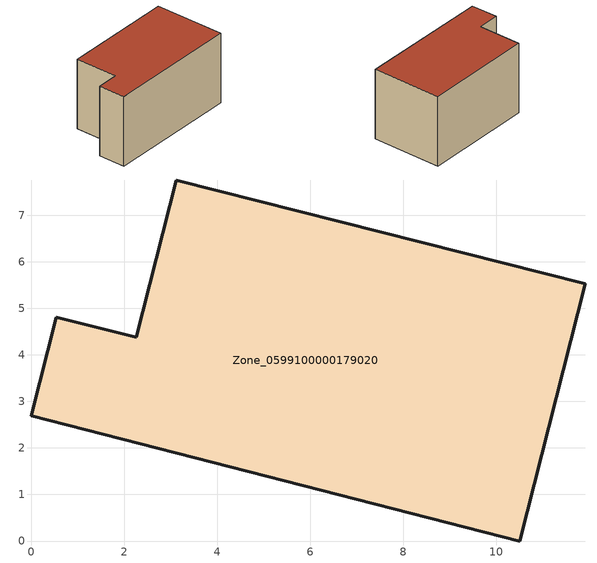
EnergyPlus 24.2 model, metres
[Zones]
Zone_0599100000179020
 floor ground (C_G): 10.5,0 0,2.69 0.54,4.81 2.26,4.38 3.12,7.76 11.91,5.53 z0
 wall outside (C_F): 2.26,4.38 0.54,4.81 0,2.69 10.5,0 11.91,5.53 3.12,7.76 2.26,4.38 z0:5.82
 roof outside (C_R): 11.91,5.53 3.12,7.76 2.26,4.38 0.54,4.81 0,2.69 10.5,0 z5.82
[BUILDING]
Pand.0599100000179020: North Axis=0; Terrain=City; Loads Convergence Tolerance Value=0.04; Temperature Convergence Tolerance Value=0.4; Solar Distribution=FullExterior; Maximum Number of Warmup Days=25; Minimum Number of Warmup Days=1
[Site:Location]
Rotterdam.The.Hague.AP_ZH_NLD Design_Conditions: Latitude=51.96; Longitude=4.45; Time Zone=1; Elevation=-4.5
[SITE:GROUNDTEMPERATURE:BUILDINGSURFACE]
18, 18, 18, 18, 18, 18, 18, 18, 18, 18, 18, 18
[MATERIAL] Thermal Absorptance=0.9; Solar Absorptance=0.7; Visible Absorptance=0.7
Name | Roughness | Thickness | Conductivity | Density | Specific Heat
G.TI.1975-1991 | MediumSmooth | 0.15 | 0.288461 | 540 | 1210
F.TI.1975-1991 | Rough | 0.3 | 0.230769 | 1920 | 840
R.TI.1975-1991 | MediumRough | 0.2 | 0.153846 | 1500 | 1000
[CONSTRUCTION]
C_G: G.TI.1975-1991
C_F: F.TI.1975-1991
C_R: R.TI.1975-1991
[ZONE]
Zone_0599100000179020: Type=1; Multiplier=1; Ceiling Height=Autocalculate; Volume=Autocalculate; Floor Area=autocalculate; Part of Total Floor Area=Yes
[ZONEINFILTRATION:DESIGNFLOWRATE]
Infil_Zone_0599100000179020: Zone or ZoneList or Space or SpaceList=Zone_0599100000179020; Schedule=AlwaysOn; Design Flow Rate Calculation Method=Flow/Area; Flow Rate per Floor Area=0.003; Constant Term Coefficient=1; Temperature Term Coefficient=0; Velocity Term Coefficient=0; Velocity Squared Term Coefficient=0
[HVACTEMPLATE:ZONE:IDEALLOADSAIRSYSTEM]
Zone_0599100000179020: Maximum Heating Supply Air Temperature=50; Minimum Cooling Supply Air Temperature=13; Maximum Heating Supply Air Humidity Ratio=0.0156; Minimum Cooling Supply Air Humidity Ratio=0.0077; Heating Limit=NoLimit; Cooling Limit=NoLimit; Dehumidification Control Type=ConstantSensibleHeatRatio; Cooling Sensible Heat Ratio=0.7; Dehumidification Setpoint=60; Humidification Control Type=None; Humidification Setpoint=30; Outdoor Air Method=None; Outdoor Air Flow Rate per Person=0.00944; Outdoor Air Flow Rate per Zone Floor Area=0; Outdoor Air Flow Rate per Zone=0; Demand Controlled Ventilation Type=None; Outdoor Air Economizer Type=NoEconomizer; Heat Recovery Type=None; Sensible Heat Recovery Effectiveness=0.7; Latent Heat Recovery Effectiveness=0.65
[ZONECONTROL:THERMOSTAT]
ThermostatControl_Zone_0599100000179020: Zone or ZoneList=Zone_0599100000179020; Control Type Schedule=DualSetpointControlType; Control 1=Thermostat_Zone_0599100000179020; Temperature Difference Between Cutout And Setpoint=0
[THERMOSTATSETPOINT:DUALSETPOINT]
Thermostat_Zone_0599100000179020: Heating Setpoint Temperature Schedule=HeatingSetpoint_Zone_0599100000179020; Cooling Setpoint Temperature Schedule=CoolingSetpoint_Zone_0599100000179020
[SCHEDULE:COMPACT]
HeatingSetpoint_Zone_0599100000179020: Through: 12/31, For: AllDays, Until: 24:00, 21
CoolingSetpoint_Zone_0599100000179020: Through: 12/31, For: AllDays, Until: 24:00, 24
DualSetpointControlType: Through: 12/31, For: AllDays, Until: 24:00, 4
AlwaysOn: Through: 12/31, For: AllDays, Until: 24:00, 1
